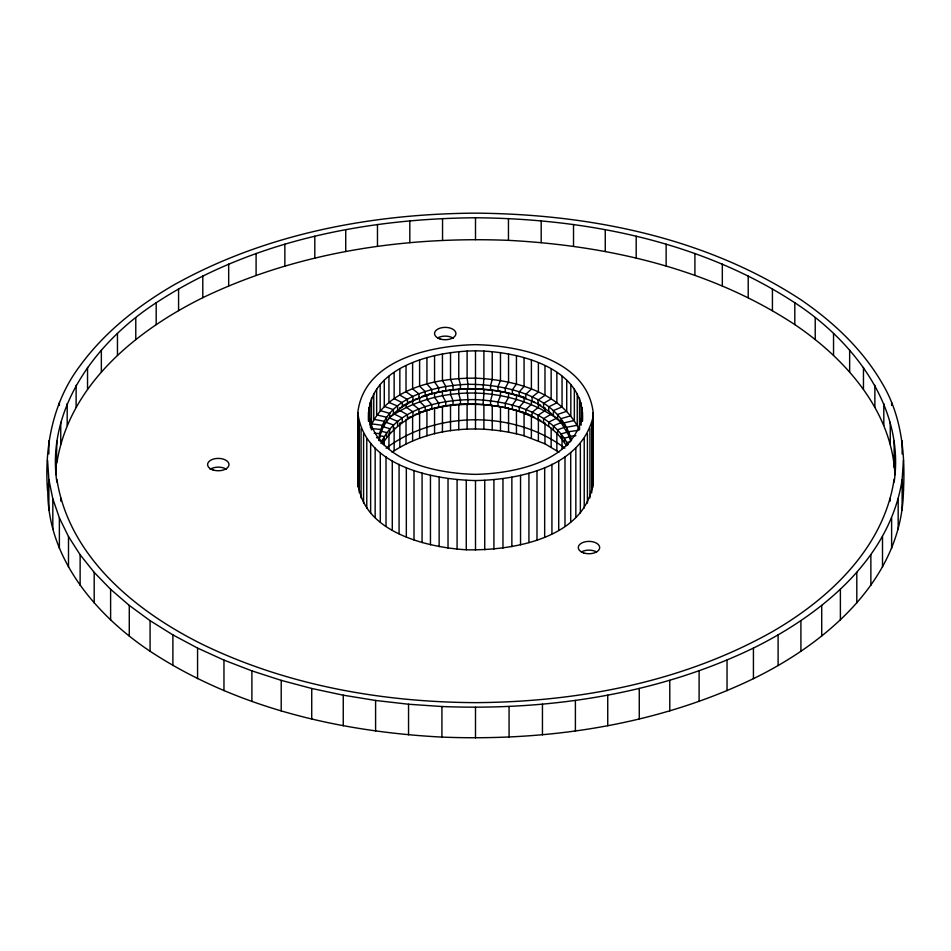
<?xml version="1.0" encoding="UTF-8"?>
<svg xmlns="http://www.w3.org/2000/svg" width="951" height="951" viewBox="0 0 951 951"><rect width="100%" height="100%" fill="white"/><g stroke="black" fill="none" stroke-linecap="round" stroke-linejoin="round"><path stroke-width="1.43" d="M47.55 490.787C44.174 446.815 53.03 401.322 80.134 365.66C104.515 332.303 137.443 306.258 172.904 285.502C264.592 233.851 371.104 213.797 475.5 213.143C588.562 214.034 705.155 237.049 800.908 299.755C833.338 321.949 862.771 349.552 882.504 383.859C901.631 416.062 905.4 454.091 903.45 490.787C902.035 578.755 826.704 642.935 753.43 678.657C657.022 725.114 548.216 741.304 441.918 737.096C340.006 731.759 236.228 707.936 150.08 651.245C94.577 614.239 44.055 554.314 48.025 483.857M48.87 510.176L48.87 479.601L47.562 460.213M48.87 453.924L48.87 440.824M52.816 529.434L52.828 498.859L48.87 479.601M59.378 548.465L59.378 517.891L52.828 498.859M59.378 405.447L59.378 402.535M68.496 567.141L68.496 536.566L59.378 517.891M80.122 585.34L80.134 554.766L68.496 536.566M94.197 602.958L94.197 572.383L80.134 554.766M110.613 619.886L110.613 589.311L94.197 572.383M129.277 636.017L129.288 605.43L110.613 589.311M150.08 651.245L150.092 620.67L129.288 605.43M172.892 665.498L172.904 634.911L150.092 620.67M197.57 678.657L197.57 648.083L172.904 634.911M223.96 690.676L223.96 660.101L197.57 648.083M251.896 701.446L251.896 670.871L223.96 660.101M281.211 710.932L281.223 680.357L251.896 670.871M311.726 719.051L311.738 688.476L281.223 680.357M343.252 725.768L343.263 695.193L311.738 688.476M375.597 731.034L375.597 700.459L343.263 695.193M408.55 734.814L408.55 704.239L375.597 700.459M441.918 737.096L441.93 706.522L408.55 704.239M894.13 482.145C905.007 407.884 854.034 341.254 794.81 302.763C700.851 241.233 586.446 218.647 475.5 217.767C364.554 218.647 250.149 241.233 156.19 302.763C96.966 341.254 45.993 407.884 56.87 482.145M56.073 474.739L56.87 441.193M357.814 486.413L357.814 412.603C363.983 359.383 431.445 345.629 475.5 344.654C519.555 345.629 587.017 359.383 593.186 412.603L593.186 482.05C585.864 538.516 512.744 550.807 466.263 549.785C424.336 547.229 358.087 530.515 358.087 478.056M368.512 421.459C364.875 367.348 433.561 351.157 475.5 350.836C517.332 351.181 585.852 367.229 582.487 421.138M582.487 412.603C576.877 460.985 515.549 473.491 475.5 474.371C435.451 473.491 374.123 460.985 368.512 412.603M592.818 487.376L593.186 412.603M902.13 510.176L902.13 479.601L903.438 460.213M379.306 440.67C380.602 398.659 433.906 385.405 467.94 384.311C507.287 384.109 560.781 397.043 571.492 440.753M56.87 463.03C68.876 385.191 136.052 330.734 202.789 297.699C297.39 252.11 404.151 236.24 508.452 240.353C608.45 245.596 710.278 268.967 794.81 324.6C845.451 358.789 891.907 410.88 894.927 474.739M357.814 412.603C363.983 465.824 431.445 479.577 475.5 480.552C519.508 479.732 580.11 467.024 592.818 417.929M56.87 479.233C68.876 557.072 136.052 611.529 202.789 644.564C287.38 685.469 382.017 702.171 475.5 702.646C577.946 702.004 682.449 682.331 772.426 631.642C829.51 598.631 883.99 547.431 894.13 479.233M441.93 706.522C548.216 710.718 657.022 694.539 753.43 648.083C821.426 614.417 889.886 558.926 902.13 479.601M379.508 437.9C384.442 413.412 409.845 400.288 431.79 393.833C461.996 385.452 494.425 387.77 524.072 397.34L524.072 401.702L519.21 407.206L519.21 411.569C537.695 417.976 556.323 428.354 566.416 445.746M370.236 427.272C387.319 388.008 436.747 377.809 475.5 378.165C514.087 379.806 560.127 391.8 578.957 428.972M380.887 443.297C396.543 408.3 440.717 399.194 475.5 399.622C509.998 401.191 550.677 411.997 568.104 444.711M382.385 443.915C411.712 398.314 477.319 397.732 524.072 412.615L524.072 435.748L544.982 443.82L558.938 452.189M386.142 448.159C436.485 410.333 514.515 410.333 564.858 448.159M392.062 452.189C430.316 426.571 480.54 423.92 524.072 435.748M553.399 430.209L553.399 425.846L562.053 422.208C513.457 385.464 439.196 382.801 388.947 417.739L397.601 421.376L397.601 425.739M551.152 414.244L543.58 418.606L543.58 422.981M556.858 418.107L548.715 422.113L548.715 426.488M565.417 426.999L557.595 429.769L557.595 434.131M422.042 396.401L425.703 395.259M399.575 407.908L402.285 407.064L402.285 402.689L394.142 398.683L394.142 372.483M419.605 438.114L419.605 412.461L433.287 408.561M399.575 423.195L402.285 422.351L402.285 417.976L394.142 413.97M568.104 431.861L561.292 433.858L561.292 438.233M403.628 404.96L407.42 403.866L407.42 399.503L399.848 395.129L399.848 368.929M408.799 402.035L412.972 400.918L412.972 396.555L406.018 391.848L406.018 365.636M408.799 417.323L412.972 416.205L412.972 411.842L406.018 407.135L406.018 404.223M426.928 435.748L426.928 410.166L431.79 409.12L431.79 404.757L426.928 399.254L426.928 394.879L433.287 393.274M415.135 399.182L418.904 398.255L418.904 393.88L412.615 388.888L412.615 362.628M415.135 414.47L418.904 413.542L418.904 409.168L412.615 404.175L412.615 399.8M570.101 436.759L564.454 438.102L564.454 442.477M419.605 412.461L425.192 411.165L425.192 406.802L419.605 401.536L419.605 397.173M426.928 394.879L431.79 393.833L431.79 389.47L426.928 383.966L426.928 357.564M434.559 433.715L434.559 408.241L438.649 407.397L438.649 403.034L434.559 397.316L434.559 392.953L438.649 392.109L438.649 387.746L434.559 382.029L434.559 355.531M434.559 392.953L445.746 390.718L445.746 386.356L442.441 380.483L442.441 353.855M434.559 408.241L445.746 406.006L445.746 401.643L442.441 395.771L442.441 391.396C464.326 387.758 486.888 388.365 508.559 393.072L508.559 397.435L505.254 403.307L505.254 407.682L516.441 410.309L516.441 433.715M569.982 441.93L567.069 442.477L567.069 445.389M578.232 430.387L569.126 431.647L569.126 436.022L570.6 440.551L570.6 436.176L575.89 435.701M376.537 437.686L379.211 437.686L379.413 440.456M374.171 433.287L379.508 433.537L379.211 440.598M371.152 428.532L380.4 429.388L380.4 433.751M379.271 440.194L381.874 440.551L381.874 443.463M379.568 435.689L383.931 436.497L383.931 440.872M524.072 397.34L505.254 392.394L505.254 388.032L508.559 382.147L508.559 353.855M524.072 412.615L512.351 409.465L512.351 405.102L516.441 399.384L516.441 395.022L512.351 394.178L512.351 389.815L516.441 384.097L516.441 355.531M527.211 414.315L531.395 415.278M380.899 431.183L386.546 432.527L386.546 436.901M534.617 402.047L519.21 396.282L519.21 391.919L524.072 386.415L524.072 357.564M534.617 417.334L532.096 416.716L532.096 412.342L538.385 407.349L538.385 402.986M540.81 405.174L532.096 401.429L532.096 397.054L538.385 392.062L538.385 362.628M540.81 420.461L538.028 419.712L538.028 415.349L544.982 410.654L544.982 407.741M382.896 426.666L389.708 428.675L389.708 433.038M385.583 422.173L393.405 424.942L393.405 429.317M525.297 413.067L528.958 414.398M564.014 424.015L561.292 422.945L548.715 411.201L538.028 404.425L538.028 400.062L544.982 395.366L544.982 365.636M399.848 410.416L407.42 414.791L407.42 419.153M569.126 436.022L561.292 422.945L561.292 418.571L570.826 415.765L570.826 384.561M902.975 483.857L903.45 490.787M592.913 478.056L593.186 482.05M902.13 440.824L902.13 453.924M898.172 498.859L898.184 529.434M891.622 402.535L891.622 405.447M891.622 517.891L891.622 548.465M882.504 536.566L882.504 567.141M894.13 441.193L894.13 467.393M890.255 422.28L890.255 444.129M890.255 498.134L890.255 501.046M883.812 403.616L883.812 425.454M874.872 385.298L874.872 407.135M870.866 554.766L870.878 585.34M863.46 367.431L863.46 389.268M856.803 572.383L856.803 602.958M849.647 350.146L849.647 371.984M840.387 589.311L840.387 619.886M833.54 333.539L833.54 355.377M821.712 605.43L821.723 636.017M815.221 317.705L815.221 339.543M800.908 620.67L800.92 651.245M794.81 302.763L794.81 324.6M778.096 634.911L778.108 665.498M772.426 288.783L772.426 310.62M753.43 648.083L753.43 678.657M748.211 275.861L748.211 297.699M727.039 660.101L727.039 690.676M722.32 264.069L722.32 285.918M699.104 670.871L699.104 701.446M694.908 253.501L694.908 275.338M669.777 680.357L669.789 710.932M666.14 244.193L666.14 266.03M639.262 688.476L639.274 719.051M636.195 236.228L636.195 258.066M607.737 695.193L607.748 725.768M605.264 229.643L605.264 251.48M591.736 423.231L591.736 492.677M589.929 428.461L589.929 497.908M587.421 433.597L587.421 503.043M584.223 438.601L584.223 508.048M582.155 407.753L582.155 421.055M581.168 402.939L581.168 425.145M580.36 443.451L580.36 512.898M579.528 398.184L579.528 429.911M577.245 393.512L577.245 425.275L567.069 427.189L567.069 431.552M575.842 448.099L575.842 517.546M575.403 700.459L575.403 731.034M574.345 388.971L574.345 420.461L564.454 422.815L564.454 427.189M573.524 224.472L573.524 246.309M570.707 452.545L570.707 521.992M566.725 380.329L566.725 411.248L557.595 414.481L557.595 418.844M564.989 456.73L564.989 526.176M562.053 376.299L562.053 406.921L553.399 410.559L553.399 414.921M562.053 437.329L562.053 448.658M558.712 460.653L558.712 530.099M556.858 372.483L556.858 402.82L548.715 406.826L548.715 411.201M556.858 433.323L556.858 450.667M551.925 464.266L551.925 533.713M551.152 368.929L551.152 398.956L543.58 403.319L543.58 407.694M551.152 428.093L551.152 447.113M544.982 422.922L544.982 443.82M544.673 467.571L544.673 537.018M542.45 704.239L542.45 734.814M541.19 220.763L541.19 242.6M538.385 418.274L538.385 440.812M536.994 470.531L536.994 539.978M531.395 359.942L531.395 389.078L525.808 394.344L525.808 398.707M531.395 401.453L531.395 404.365L525.808 409.631L525.808 413.994M531.395 416.693L531.395 438.114M528.922 473.146L528.922 542.593M520.542 475.381L520.542 544.828M511.864 477.224L511.864 546.67M509.07 706.522L509.082 737.096M508.559 432.039L508.559 408.359L497.979 406.232L497.979 401.869L500.476 395.866L500.476 391.491L497.979 390.944L497.979 386.582L500.476 380.578L500.476 352.548M508.452 218.516L508.452 240.353M502.972 478.674L502.972 548.121M500.476 430.72L500.476 406.778C481.301 403.593 461.615 403.486 442.441 406.683L442.441 432.039M493.914 479.708L493.914 549.155M492.238 351.597L492.238 379.378L490.561 385.476L490.561 389.851L492.238 390.302L492.238 394.665L490.561 400.763L490.561 405.138L492.238 405.59L492.238 429.781M484.737 480.338L484.737 549.785M483.893 351.026L483.893 378.569L483.06 389.102L483.893 389.494L483.893 393.857L483.06 404.389L483.893 404.781L483.893 429.21M475.5 217.767L475.5 239.616M475.5 350.836L475.5 429.02M475.5 480.552L475.5 549.999M475.5 707.282L475.5 737.857M467.107 351.026L467.107 378.153L467.94 384.311L467.94 388.674L467.107 389.066L467.94 399.598L467.94 403.961L467.107 404.353L467.107 429.21M466.263 480.338L466.263 549.785M458.762 351.597L458.762 378.534L460.439 384.632L460.439 388.995L458.762 389.446L458.762 393.821L460.439 399.919L460.439 404.282L458.762 404.734L458.762 429.781M457.086 479.708L457.086 549.155M450.524 352.548L450.524 379.306L453.021 385.321L453.021 389.684L450.524 390.231L450.524 394.594L453.021 400.609L453.021 404.971L450.524 405.518L450.524 430.72M448.028 478.674L448.028 548.121M442.548 218.516L442.548 240.353M439.136 477.224L439.136 546.67M430.458 475.381L430.458 544.828M425.192 395.889L425.192 391.515L419.605 386.249L419.605 359.942M422.078 473.146L422.078 542.593M414.006 470.531L414.006 539.978M412.615 416.502L412.615 440.812M409.81 220.763L409.81 242.6M406.327 467.571L406.327 537.018M406.018 419.474L406.018 443.82M399.848 424.182L399.848 447.113M399.075 464.266L399.075 533.713M397.601 410.452L397.601 406.089L388.947 402.451L388.947 376.299M394.142 427.724L394.142 450.667M393.405 414.03L393.405 409.655L384.275 406.434L384.275 380.329M392.287 460.653L392.287 530.099M389.708 417.751L389.708 413.388L380.174 410.582L380.174 384.561M388.947 432.931L388.947 448.658M386.546 421.614L386.546 417.239L376.655 414.886L376.655 388.971M386.011 456.73L386.011 526.176M384.275 438.352L384.275 445.496M383.931 425.584L383.931 421.21L373.755 419.308L373.755 393.512M381.874 429.638L381.874 425.263L371.472 423.825L371.472 398.184M380.293 452.545L380.293 521.992M377.476 224.472L377.476 246.309M375.158 448.099L375.158 517.546M371.472 427.023L371.472 429.888M370.64 443.451L370.64 512.898M369.832 402.939L369.832 425.168M368.845 407.753L368.845 420.401M366.777 438.601L366.777 508.048M363.579 433.597L363.579 503.043M361.071 428.461L361.071 497.908M359.264 423.231L359.264 492.677M358.182 417.929L358.182 487.376M345.736 229.643L345.736 251.48M314.805 236.228L314.805 258.066M284.86 244.193L284.86 266.03M256.092 253.501L256.092 275.338M228.68 264.069L228.68 285.918M202.789 275.861L202.789 297.699M178.574 288.783L178.574 310.62M156.19 302.763L156.19 324.6M135.779 317.705L135.779 339.543M117.46 333.539L117.46 355.377M101.353 350.146L101.353 371.984M87.54 367.431L87.54 389.268M76.128 385.298L76.128 407.135M67.188 403.616L67.188 425.454M60.745 422.28L60.745 444.129M60.745 498.134L60.745 501.046M437.674 337.914A10.699 6.181 0 0 1 453.377 338.271M210.147 469.307A10.699 6.181 0 0 1 226.421 469.307M581.406 551.937A10.699 6.181 0 0 1 596.539 551.937M439.885 338.901A10.699 6.181 0 0 0 455.933 333.551A10.699 6.181 0 0 0 439.885 328.202A10.699 6.181 0 0 0 439.885 338.901M212.941 469.925A10.699 6.181 0 0 0 228.989 464.575A10.699 6.181 0 0 0 212.941 459.226A10.699 6.181 0 0 0 212.941 469.925M583.629 552.911A10.699 6.181 0 0 0 599.677 547.562A10.699 6.181 0 0 0 583.629 542.213A10.699 6.181 0 0 0 583.629 552.911"/></g></svg>
